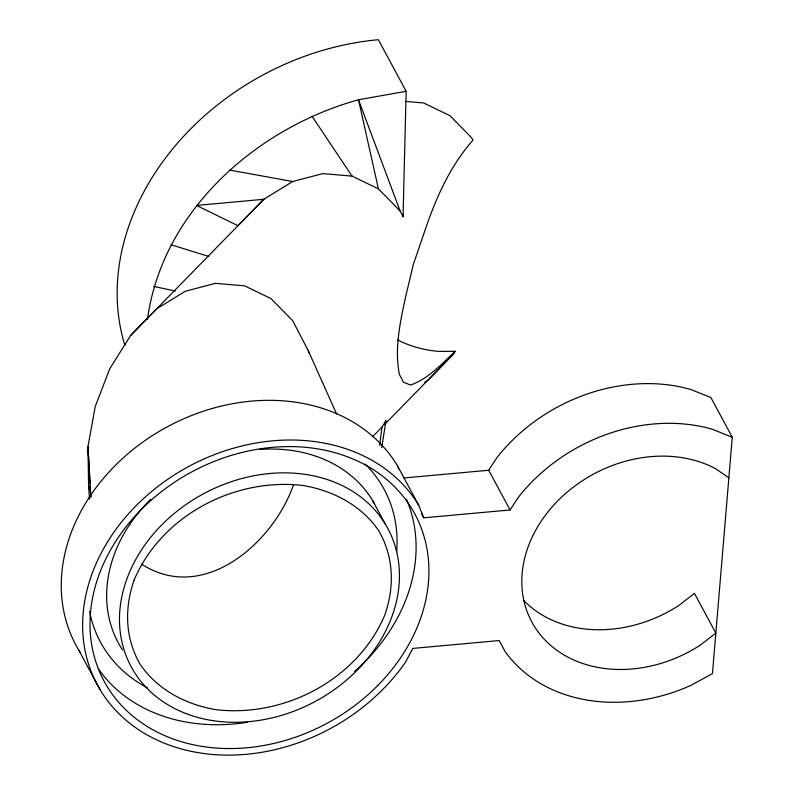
<?xml version="1.0" encoding="UTF-8"?>
<svg xmlns="http://www.w3.org/2000/svg" width="794" height="794" viewBox="0 0 794 794"><rect width="100%" height="100%" fill="white"/><g stroke="black" fill="none" stroke-linecap="round" stroke-linejoin="round"><path stroke-width="1.19" d="M147.486 319.178C162.373 210.658 256.561 127.963 358.501 99.756L400.107 210.986L403.054 216.663L406.151 91.32L378.361 39.7A253.167 204.822 -28.3 0 0 124.886 345.38M732.266 437.256L712.446 673.649L690.532 685.569A163.028 131.893 -28.3 0 1 505.242 651.715L499.138 640.569L412.781 648.42L405.605 662.037A184.119 148.954 -28.3 0 1 136.042 727.949A184.119 148.954 -28.3 0 1 156.17 487.824A184.119 148.954 -28.3 0 1 418.746 505.312L423.738 517.817L510.095 509.956L518.174 497.52A163.028 131.893 -28.3 0 1 712.029 429.157L732.266 437.256L710.888 397.546L690.651 389.457A163.028 131.893 -28.3 0 0 496.796 457.82L488.717 470.256L403.59 477.998M379.681 445.404L381.993 427.093L385.934 420.79L381.716 447.707M293.512 484.797C273.325 542.838 203.671 604.234 141.669 564.187M385.934 420.79L384.326 424.711L453.592 353.935L455.23 351.315L438.487 351.375A124.668 100.858 -28.3 0 1 397.794 339.981M336.616 413.982L308.271 350.71L292.708 320.716L271.002 298.594L244.641 285.85L215.412 283.339L185.31 291.249L156.388 309.025L130.613 335.475L109.741 368.773L95.201 406.677L87.975 446.575L88.571 485.769L89.524 499.257M372.535 436.789L381.993 427.093M453.592 353.935L427.817 380.386L424.711 382.291M130.613 335.475L263.787 199.294L292.708 181.508L322.811 173.608L352.04 176.109L378.401 188.863L400.107 210.986M455.23 351.315C441.672 363.94 428.403 378.698 410.567 385.06L403.481 382.242L399.342 374.341C394.231 348.05 400.414 320.984 405.982 295.239L413.366 264.333L424.393 232.066C435.44 199.165 449.682 166.403 472.936 140.201L471.705 137.838L450 115.706L423.639 102.962L405.367 101.394M406.151 91.32L358.501 99.756L378.401 188.863M229.406 170.035L292.708 181.508M153.798 286.416L175.226 291.041M170.988 244.731L208.852 256.472M728.862 477.78L715.265 468.529A124.668 100.858 -28.3 0 0 557.626 501.004A124.668 100.858 -28.3 0 0 545.895 640.937A124.668 100.858 -28.3 0 0 700.467 645.006L715.841 633.116L694.462 593.406L679.088 605.296A124.668 100.858 -28.3 0 1 523.425 600.115M311.982 116.162L352.04 176.109M488.717 470.256L510.095 509.956M80.055 652.192A184.119 148.954 -28.3 0 1 160.001 430.914A184.119 148.954 -28.3 0 1 397.367 465.612L418.746 505.312M421.425 513.529L423.738 517.817M372.733 500.706L385.556 524.536M78.795 650.127L100.173 689.837M397.367 465.612L398.727 469.016M308.271 350.71L308.826 353.102M88.571 485.769L89.404 489.352M402.876 214.36L403.054 216.663M90.089 483.625L87.975 446.575L90.744 497.044M90.228 486.097L90.863 497.213M406.419 499.257A176.447 142.751 -28.3 0 1 354.501 671.526M247.172 722.302A176.447 142.751 -28.3 0 1 98.575 669.213M365.042 463.934A161.113 130.335 -28.3 0 1 396.653 551.77M147.386 687.803A161.113 130.335 -28.3 0 1 89.623 611.39M122.484 649.909A145.768 117.929 -28.3 0 1 150.761 499.267M259.529 449.464A145.768 117.929 -28.3 0 1 374.57 503.892M134.156 579.987C124.261 608.303 124.995 638.108 140.191 664.419C157.678 689.966 186.044 704.655 216.087 709.687C284.649 717.667 357.439 679.525 384.762 615.151C394.648 586.845 393.923 557.031 378.728 530.729C361.23 505.173 332.875 490.494 302.822 485.462C234.26 477.472 161.48 515.614 134.156 579.987M263.787 199.294L238.011 225.734L196.515 205.438L263.787 199.294M203.552 746.628A176.447 142.751 -28.3 0 0 425.951 543.84A176.447 142.751 -28.3 0 0 148.865 502.245A176.447 142.751 -28.3 0 0 203.552 746.628M213.278 720.704A145.768 117.929 -28.3 0 0 397 553.19A145.768 117.929 -28.3 0 0 168.1 518.819A145.768 117.929 -28.3 0 0 213.278 720.704"/></g></svg>
